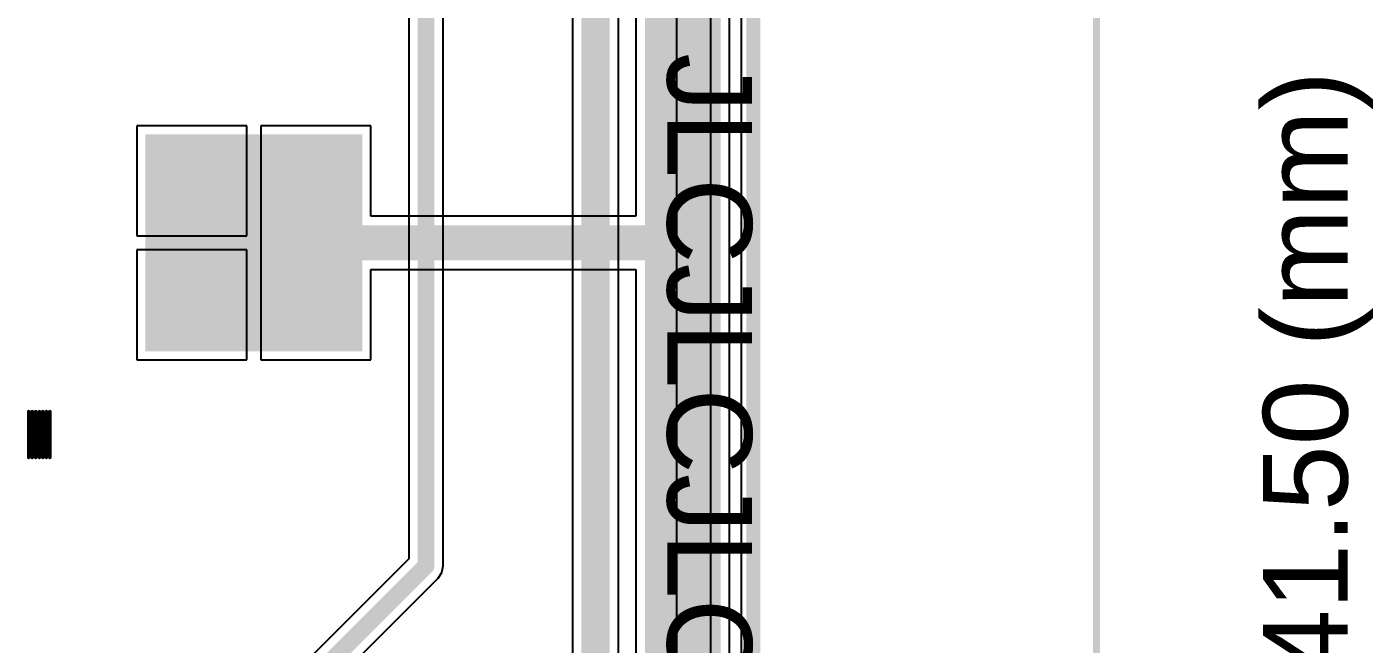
# Model space of a CAD drawing. Header units: millimetres. Extents: x -0.42 to 2.4, y -0.33 to 1.81.
# Drawn here: x 1.444 to 2.398, y 0.38 to 0.818 of the extents above; entities that cross this region are included whole.
import ezdxf

# ---------------------------------------------------------------- set-up
doc = ezdxf.new("R2010")
doc.units = ezdxf.units.MM
doc.header["$MEASUREMENT"] = 0
for name, color, linetype in [('BottomLayer', 5, 'Continuous'), ('Mechanical1', 6, 'Continuous'), ('Mechanical2', 216, 'Continuous'), ('TopLayer', 1, 'Continuous'), ('TopOverlay', 2, 'Continuous'), ('TopPaste', 8, 'Continuous'), ('TopSolder', 216, 'Continuous')]:
    doc.layers.add(name, color=color, linetype=linetype)
doc.styles.add('Arial', font='', dxfattribs={"height": 0.2})
doc.styles.get('Arial').set_extended_font_data('Arial')

# ---------------------------------------------------------------- blocks, each defined once
blk = doc.blocks.new('41_SMD_M______19')
at = {"layer": 'TopLayer'}
blk.add_hatch(color=1, dxfattribs=at).paths.add_polyline_path([(-0.13189, 0.12244), (0.01378, 0.12244), (0.01378, -0.02323), (-0.13189, -0.02323)])
at = {"layer": 'TopPaste'}
blk.add_hatch(color=8, dxfattribs=at).paths.add_polyline_path([(-0.13189, 0.12244), (0.01378, 0.12244), (0.01378, -0.02323), (-0.13189, -0.02323)])
at = {"layer": 'TopSolder'}
blk.add_hatch(color=216, dxfattribs=at).paths.add_polyline_path([(-0.13589, 0.12644), (0.01778, 0.12644), (0.01778, -0.02723), (-0.13589, -0.02723)])
at = {"layer": 'TopOverlay', "const_width": 0.005}
for points in [[(-0.35809, 0.64701), (0.35791, 0.64701)], [(-0.35809, 0.40331), (0.35771, 0.40331)]]:
    blk.add_lwpolyline(points, dxfattribs=at)

msp = doc.modelspace()

# ---------------------------------------------------------------- hatches: boundary and pattern name
at = {"layer": 'TopLayer'}
msp.add_hatch(color=1, dxfattribs=at).paths.add_polyline_path([(1.882, 0.23), (1.922, 0.23), (1.922, 1.119), (1.882, 1.119)])

# ---------------------------------------------------------------- linework, layer by layer
at = {"layer": 'BottomLayer'}
for p, q in [((1.95, 1.448), (1.95, -0.168)), ((1.94186, -0.00239), (1.94186, 1.294)), ((1.90414, 1.25953), (1.90414, 0.00543)), ((1.86309, 0.05856), (1.86309, 1.07123)), ((1.83046, 1.06447), (1.83046, 0.05856)), ((1.71443, 1.01905), (1.71443, 0.44074)), ((1.7389, 0.43567), (1.7389, 1.01905)), ((1.71443, 0.44074), (1.3693, 0.0956)), ((1.73532, 0.42702), (1.73797, 0.43099)), ((1.73797, 0.43099), (1.7389, 0.43567)), ((1.39019, 0.08188), (1.73532, 0.42702))]:
    msp.add_line(p, q, dxfattribs=at)
for points, const_width in [([(1.923, -0.00239), (1.923, 1.294)], 0.025), ([(1.84677, 0.02468), (1.84677, 1.07123)], 0.02), ([(1.72667, 0.43567), (1.72667, 1.032)], 0.012), ([(1.37795, 0.08695), (1.72667, 0.43567)], 0.012)]:
    msp.add_lwpolyline(points, dxfattribs=dict(at, const_width=const_width))
at = {"layer": 'BottomLayer', "const_width": 0.006}
msp.add_lwpolyline([(1.72367, 0.43567, 1), (1.72967, 0.43567, 1)], format="xyb", close=True, dxfattribs=at)
msp.add_lwpolyline([(1.72367, 0.43567, 1), (1.72967, 0.43567, 1)], format="xyb", close=True, dxfattribs=at)
at = {"layer": 'Mechanical2', "const_width": 0.01}
msp.add_lwpolyline([(1.95866, -0.178), (1.95866, 1.45586)], dxfattribs=at)
at = {"layer": 'TopLayer'}
for p, q in [((1.95, 1.448), (1.95, -0.168)), ((1.87551, 0.91447), (1.87551, 0.68343)), ((1.92849, 0.30055), (1.92849, 0.91047)), ((1.59961, 0.7474), (1.52177, 0.7474)), ((1.52177, 0.7474), (1.52177, 0.66957)), ((1.59961, 0.66957), (1.59961, 0.7474)), ((1.68744, 0.7474), (1.60961, 0.7474)), ((1.60961, 0.7474), (1.60961, 0.66457)), ((1.68744, 0.68343), (1.68744, 0.7474)), ((1.87551, 0.68343), (1.68744, 0.68343)), ((1.52177, 0.66957), (1.59961, 0.66957)), ((1.59961, 0.65957), (1.52177, 0.65957)), ((1.52177, 0.65957), (1.52177, 0.58173)), ((1.59961, 0.58173), (1.59961, 0.65957)), ((1.60961, 0.66457), (1.60961, 0.58173)), ((1.68744, 0.58173), (1.68744, 0.6457)), ((1.68744, 0.6457), (1.87551, 0.6457)), ((1.87551, 0.6457), (1.87551, 0.29655)), ((1.52177, 0.58173), (1.59961, 0.58173)), ((1.60961, 0.58173), (1.68744, 0.58173))]:
    msp.add_line(p, q, dxfattribs=at)
at = {"layer": 'TopLayer', "const_width": 0.025}
for points in [[(1.90461, 0.663), (1.90461, 0.95)], [(1.60461, 0.66457), (1.90304, 0.66457)], [(1.90304, 0.66457), (1.90461, 0.663)], [(1.90461, 0.26102), (1.90461, 0.663)]]:
    msp.add_lwpolyline(points, dxfattribs=at)
at = {"layer": 'TopLayer', "const_width": 0.0125}
for points in [[(1.59836, 0.66457, 1), (1.61086, 0.66457, 1)], [(1.89679, 0.66457, 1), (1.90929, 0.66457, 1)], [(1.89679, 0.66457, 1), (1.90929, 0.66457, 1)], [(1.89836, 0.663, 1), (1.91086, 0.663, 1)], [(1.89836, 0.663, 1), (1.91086, 0.663, 1)], [(1.89836, 0.663, 1), (1.91086, 0.663, 1)]]:
    msp.add_lwpolyline(points, format="xyb", close=True, dxfattribs=at)
at = {"layer": 'TopOverlay', "const_width": 0.0025}
for points in [[(1.445, 0.5125), (1.445, 0.545)], [(1.4475, 0.5125), (1.4475, 0.545)], [(1.45, 0.5125), (1.45, 0.545)], [(1.4525, 0.5125), (1.4525, 0.545)], [(1.455, 0.5125), (1.455, 0.545)], [(1.4575, 0.5125), (1.4575, 0.545)], [(1.46, 0.5125), (1.46, 0.545)]]:
    msp.add_lwpolyline(points, dxfattribs=at)
at = {"layer": 'TopOverlay', "const_width": 0.00125}
for points in [[(1.44437, 0.545, 1), (1.44562, 0.545, 1)], [(1.44687, 0.545, 1), (1.44813, 0.545, 1)], [(1.44938, 0.545, 1), (1.45063, 0.545, 1)], [(1.45188, 0.545, 1), (1.45312, 0.545, 1)], [(1.45437, 0.545, 1), (1.45562, 0.545, 1)], [(1.45687, 0.545, 1), (1.45812, 0.545, 1)], [(1.45938, 0.545, 1), (1.46063, 0.545, 1)], [(1.44437, 0.5125, 1), (1.44562, 0.5125, 1)], [(1.44687, 0.5125, 1), (1.44813, 0.5125, 1)], [(1.44938, 0.5125, 1), (1.45063, 0.5125, 1)], [(1.45188, 0.5125, 1), (1.45312, 0.5125, 1)], [(1.45437, 0.5125, 1), (1.45562, 0.5125, 1)], [(1.45687, 0.5125, 1), (1.45812, 0.5125, 1)], [(1.45938, 0.5125, 1), (1.46063, 0.5125, 1)]]:
    msp.add_lwpolyline(points, format="xyb", close=True, dxfattribs=at)

# ---------------------------------------------------------------- block references
at = {"rotation": 270}
msp.add_blockref('41_SMD_M______19', (1.555, 0.60551), dxfattribs=at)

# ---------------------------------------------------------------- texts
at = {"layer": 'Mechanical1', "style": 'Arial'}
msp.add_text('41.50 (mm)', height=0.06, rotation=90, dxfattribs=at).set_placement((2.37999, 0.35801))
at = {"layer": 'TopOverlay', "style": 'Arial'}
msp.add_text('JLCJLCJLCJLC', height=0.06, rotation=270, dxfattribs=at).set_placement((1.8977, 0.799))

doc.saveas('drawing.dxf')
